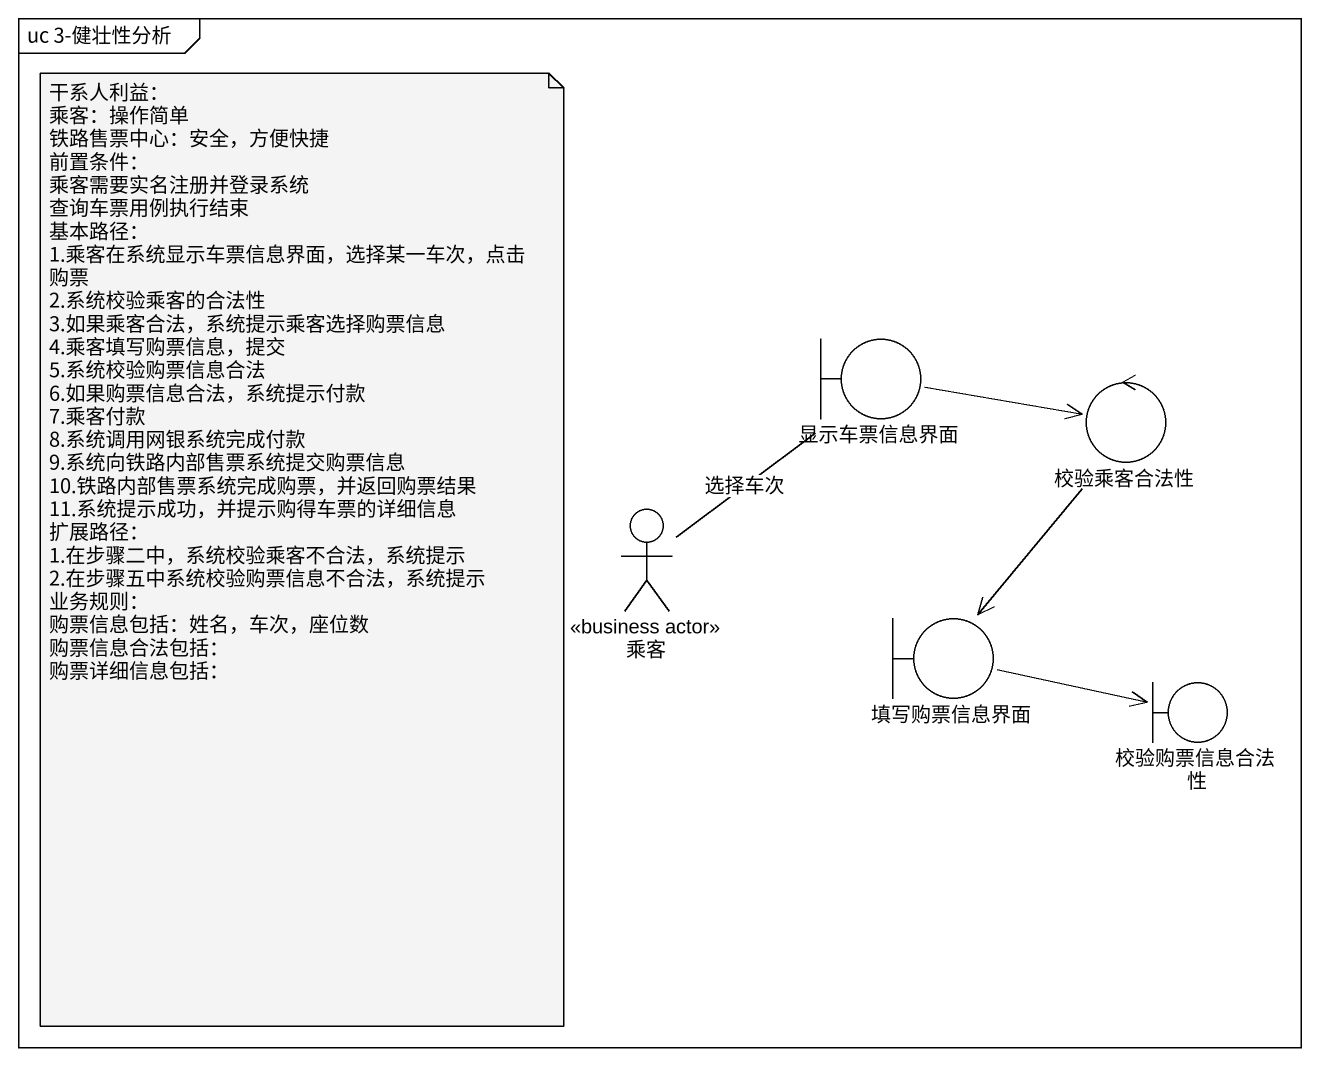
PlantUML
@startuml
mainframe uc 3-健壮性分析
boundary 显示车票信息界面
control 校验乘客合法性
actor 乘客 <<business actor>>
boundary 填写购票信息界面
boundary 校验购票信息合法性
显示车票信息界面 -right-> 校验乘客合法性
校验乘客合法性 --> 填写购票信息界面
乘客 -up- 显示车票信息界面 : 选择车次
填写购票信息界面 -right-> 校验购票信息合法性
note as N1
  干系人利益：
  乘客：操作简单
  铁路售票中心：安全，方便快捷
  前置条件：
  乘客需要实名注册并登录系统
  查询车票用例执行结束
  基本路径：
  1.乘客在系统显示车票信息界面，选择某一车次，点击购票
  2.系统校验乘客的合法性
  3.如果乘客合法，系统提示乘客选择购票信息
  4.乘客填写购票信息，提交
  5.系统校验购票信息合法
  6.如果购票信息合法，系统提示付款
  7.乘客付款
  8.系统调用网银系统完成付款
  9.系统向铁路内部售票系统提交购票信息
  10.铁路内部售票系统完成购票，并返回购票结果
  11.系统提示成功，并提示购得车票的详细信息
  扩展路径：
  1.在步骤二中，系统校验乘客不合法，系统提示
  2.在步骤五中系统校验购票信息不合法，系统提示
  业务规则：
  购票信息包括：姓名，车次，座位数
  购票信息合法包括：
  购票详细信息包括：
end note
@enduml
